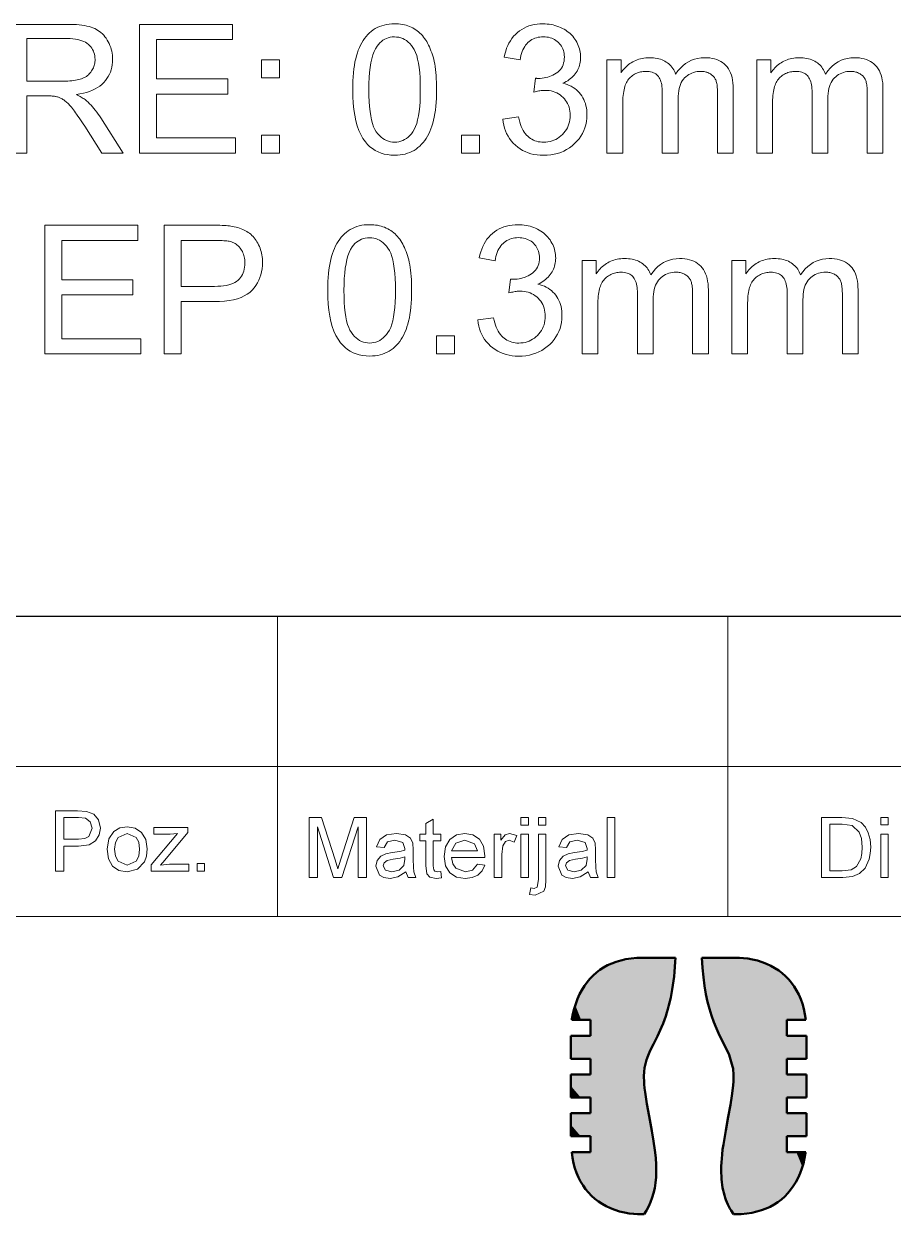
# Model space of a CAD drawing. Extents: x 0 to 297, y 0 to 420.
# Drawn here: x 261 to 281.26, y 26.06 to 53.81 of the extents above; entities that cross this region are included whole.
import ezdxf

# ---------------------------------------------------------------- set-up
doc = ezdxf.new("R2010")
doc.units = 0

msp = doc.modelspace()

# ---------------------------------------------------------------- linework, layer by layer
at = {"color": 7, "lineweight": 30}
msp.add_line((142.421, 40), (292, 40), dxfattribs=at)
at = {"color": 7, "lineweight": 13, "ltscale": 0.175}
for p, q in [((266.911, 40), (266.911, 33)), ((277.411, 40), (277.411, 33))]:
    msp.add_line(p, q, dxfattribs=at)
at = {"color": 7, "lineweight": 13}
for p, q in [((142.421, 36.5), (292, 36.5)), ((292, 33), (142.421, 33))]:
    msp.add_line(p, q, dxfattribs=at)
msp.add_lwpolyline([(260.667, 53.798), (261.998, 53.798), (262.076, 53.797), (262.15, 53.795), (262.221, 53.791), (262.288, 53.785), (262.351, 53.778), (262.41, 53.769), (262.465, 53.759), (262.516, 53.747), (262.564, 53.733), (262.607, 53.717), (262.648, 53.7), (262.688, 53.68), (262.725, 53.658), (262.761, 53.633), (262.795, 53.606), (262.828, 53.576), (262.859, 53.544), (262.888, 53.509), (262.915, 53.472), (262.941, 53.432), (262.965, 53.391), (262.986, 53.348), (263.005, 53.305), (263.021, 53.261), (263.035, 53.217), (263.046, 53.171), (263.055, 53.124), (263.061, 53.077), (263.065, 53.029), (263.066, 52.98), (263.064, 52.917), (263.058, 52.856), (263.047, 52.797), (263.033, 52.74), (263.014, 52.686), (262.991, 52.633), (262.965, 52.582), (262.934, 52.533), (262.898, 52.486), (262.859, 52.442), (262.816, 52.399), (262.767, 52.36), (262.715, 52.325), (262.658, 52.292), (262.596, 52.262), (262.53, 52.236), (262.46, 52.213), (262.384, 52.193), (262.305, 52.177), (262.221, 52.163), (262.251, 52.148), (262.281, 52.133), (262.308, 52.118), (262.335, 52.103), (262.359, 52.088), (262.383, 52.073), (262.404, 52.058), (262.424, 52.043), (262.443, 52.029), (262.46, 52.014), (262.495, 51.981), (262.529, 51.947), (262.563, 51.911), (262.596, 51.873), (262.629, 51.834), (262.662, 51.794), (262.695, 51.751), (262.727, 51.707), (262.758, 51.662), (262.79, 51.615), (263.311, 50.798), (262.812, 50.798), (262.415, 51.422), (262.381, 51.475), (262.348, 51.525), (262.316, 51.573), (262.286, 51.618), (262.257, 51.661), (262.228, 51.701), (262.202, 51.738), (262.176, 51.773), (262.152, 51.806), (262.129, 51.836), (262.106, 51.864), (262.085, 51.89), (262.063, 51.914), (262.042, 51.937), (262.022, 51.958), (262.002, 51.977), (261.983, 51.994), (261.964, 52.01), (261.945, 52.024), (261.927, 52.036), (261.909, 52.047), (261.891, 52.058), (261.873, 52.068), (261.855, 52.077), (261.837, 52.085), (261.819, 52.093), (261.801, 52.1), (261.783, 52.106), (261.764, 52.111), (261.746, 52.116), (261.732, 52.119), (261.715, 52.121), (261.698, 52.123), (261.678, 52.125), (261.657, 52.127), (261.634, 52.128), (261.609, 52.129), (261.583, 52.13), (261.555, 52.13), (261.525, 52.13), (261.064, 52.13), (261.064, 50.798), (260.667, 50.798)], dxfattribs=at)
for points in [[(263.696, 50.798), (263.696, 53.798), (265.865, 53.798), (265.865, 53.444), (264.093, 53.444), (264.093, 52.525), (265.753, 52.525), (265.753, 52.173), (264.093, 52.173), (264.093, 51.152), (265.935, 51.152), (265.935, 50.798)], [(268.663, 52.278), (268.664, 52.382), (268.667, 52.482), (268.673, 52.578), (268.68, 52.67), (268.69, 52.758), (268.702, 52.842), (268.716, 52.921), (268.733, 52.996), (268.751, 53.067), (268.772, 53.134), (268.795, 53.198), (268.82, 53.258), (268.847, 53.315), (268.877, 53.37), (268.908, 53.422), (268.942, 53.47), (268.978, 53.516), (269.015, 53.558), (269.055, 53.598), (269.098, 53.635), (269.142, 53.668), (269.188, 53.698), (269.237, 53.724), (269.288, 53.747), (269.341, 53.767), (269.397, 53.782), (269.454, 53.795), (269.514, 53.804), (269.577, 53.809), (269.641, 53.811), (269.689, 53.81), (269.735, 53.807), (269.78, 53.802), (269.825, 53.795), (269.868, 53.786), (269.909, 53.776), (269.95, 53.763), (269.989, 53.748), (270.027, 53.732), (270.064, 53.713), (270.1, 53.693), (270.135, 53.671), (270.168, 53.647), (270.2, 53.622), (270.231, 53.595), (270.26, 53.566), (270.288, 53.535), (270.315, 53.503), (270.341, 53.469), (270.365, 53.433), (270.389, 53.396), (270.411, 53.357), (270.432, 53.316), (270.452, 53.274), (270.471, 53.23), (270.489, 53.184), (270.506, 53.137), (270.522, 53.089), (270.538, 53.039), (270.552, 52.987), (270.564, 52.932), (270.576, 52.874), (270.586, 52.813), (270.595, 52.747), (270.602, 52.678), (270.608, 52.605), (270.613, 52.529), (270.616, 52.449), (270.618, 52.365), (270.619, 52.278), (270.618, 52.174), (270.615, 52.075), (270.609, 51.979), (270.602, 51.888), (270.592, 51.801), (270.58, 51.718), (270.566, 51.638), (270.55, 51.563), (270.531, 51.492), (270.511, 51.426), (270.488, 51.362), (270.463, 51.302), (270.436, 51.244), (270.407, 51.19), (270.375, 51.138), (270.342, 51.089), (270.306, 51.044), (270.268, 51.001), (270.228, 50.961), (270.186, 50.924), (270.142, 50.891), (270.095, 50.86), (270.046, 50.834), (269.995, 50.811), (269.942, 50.791), (269.886, 50.775), (269.828, 50.763), (269.768, 50.754), (269.706, 50.749), (269.641, 50.747), (269.556, 50.75), (269.475, 50.76), (269.397, 50.775), (269.324, 50.797), (269.254, 50.825), (269.187, 50.859), (269.125, 50.9), (269.066, 50.946), (269.011, 50.999), (268.959, 51.058), (268.903, 51.138), (268.853, 51.227), (268.808, 51.325), (268.77, 51.433), (268.737, 51.55), (268.71, 51.677), (268.689, 51.813), (268.675, 51.959), (268.666, 52.114)], [(272.16, 51.59), (272.528, 51.639), (272.542, 51.578), (272.557, 51.521), (272.574, 51.467), (272.593, 51.417), (272.614, 51.37), (272.637, 51.327), (272.661, 51.287), (272.687, 51.25), (272.715, 51.218), (272.744, 51.188), (272.775, 51.162), (272.808, 51.138), (272.842, 51.118), (272.877, 51.1), (272.913, 51.085), (272.951, 51.072), (272.99, 51.062), (273.031, 51.056), (273.073, 51.051), (273.116, 51.05), (273.167, 51.052), (273.216, 51.057), (273.264, 51.066), (273.311, 51.079), (273.355, 51.095), (273.398, 51.115), (273.44, 51.138), (273.48, 51.165), (273.518, 51.196), (273.555, 51.23), (273.589, 51.267), (273.619, 51.306), (273.646, 51.346), (273.669, 51.388), (273.689, 51.432), (273.705, 51.477), (273.718, 51.524), (273.726, 51.573), (273.732, 51.624), (273.734, 51.676), (273.732, 51.726), (273.727, 51.774), (273.719, 51.82), (273.707, 51.865), (273.692, 51.908), (273.674, 51.949), (273.652, 51.988), (273.628, 52.025), (273.599, 52.061), (273.568, 52.095), (273.534, 52.126), (273.498, 52.154), (273.46, 52.179), (273.421, 52.2), (273.38, 52.218), (273.337, 52.233), (273.292, 52.245), (273.245, 52.253), (273.197, 52.258), (273.146, 52.259), (273.125, 52.259), (273.103, 52.258), (273.079, 52.256), (273.055, 52.253), (273.029, 52.249), (273.003, 52.245), (272.975, 52.239), (272.947, 52.233), (272.917, 52.226), (272.886, 52.218), (272.927, 52.542), (272.935, 52.541), (272.942, 52.54), (272.948, 52.54), (272.955, 52.539), (272.961, 52.539), (272.966, 52.538), (272.972, 52.538), (272.977, 52.538), (272.982, 52.538), (272.987, 52.538), (273.033, 52.539), (273.079, 52.543), (273.124, 52.549), (273.167, 52.557), (273.21, 52.568), (273.252, 52.582), (273.293, 52.598), (273.333, 52.616), (273.372, 52.637), (273.41, 52.66), (273.446, 52.686), (273.478, 52.715), (273.506, 52.746), (273.531, 52.78), (273.552, 52.817), (273.568, 52.856), (273.582, 52.898), (273.591, 52.942), (273.597, 52.989), (273.599, 53.039), (273.597, 53.079), (273.593, 53.117), (273.586, 53.154), (273.577, 53.19), (273.564, 53.224), (273.549, 53.257), (273.531, 53.289), (273.511, 53.319), (273.488, 53.347), (273.461, 53.375), (273.433, 53.4), (273.403, 53.423), (273.372, 53.443), (273.339, 53.46), (273.304, 53.474), (273.268, 53.486), (273.23, 53.496), (273.191, 53.502), (273.15, 53.506), (273.107, 53.508), (273.065, 53.506), (273.024, 53.502), (272.985, 53.496), (272.947, 53.486), (272.91, 53.474), (272.875, 53.459), (272.842, 53.442), (272.81, 53.421), (272.779, 53.398), (272.749, 53.373), (272.722, 53.344), (272.696, 53.313), (272.673, 53.279), (272.651, 53.243), (272.632, 53.204), (272.614, 53.162), (272.599, 53.117), (272.586, 53.07), (272.574, 53.02), (272.565, 52.967), (272.197, 53.033), (272.212, 53.105), (272.231, 53.174), (272.253, 53.24), (272.278, 53.303), (272.307, 53.362), (272.34, 53.417), (272.376, 53.47), (272.415, 53.519), (272.458, 53.565), (272.504, 53.607), (272.553, 53.646), (272.604, 53.68), (272.658, 53.711), (272.714, 53.737), (272.772, 53.76), (272.833, 53.778), (272.896, 53.792), (272.961, 53.802), (273.029, 53.809), (273.099, 53.811), (273.148, 53.81), (273.196, 53.806), (273.243, 53.801), (273.289, 53.794), (273.335, 53.784), (273.38, 53.773), (273.424, 53.759), (273.467, 53.743), (273.51, 53.725), (273.552, 53.705), (273.592, 53.683), (273.63, 53.66), (273.667, 53.635), (273.701, 53.609), (273.734, 53.581), (273.765, 53.551), (273.793, 53.52), (273.82, 53.487), (273.845, 53.453), (273.868, 53.418), (273.888, 53.381), (273.907, 53.344), (273.924, 53.306), (273.938, 53.268), (273.95, 53.23), (273.96, 53.191), (273.967, 53.152), (273.973, 53.112), (273.976, 53.072), (273.977, 53.031), (273.976, 52.992), (273.973, 52.955), (273.968, 52.917), (273.96, 52.881), (273.951, 52.845), (273.94, 52.81), (273.926, 52.776), (273.91, 52.742), (273.893, 52.709), (273.873, 52.677), (273.851, 52.646), (273.827, 52.616), (273.801, 52.587), (273.773, 52.56), (273.743, 52.534), (273.711, 52.509), (273.678, 52.485), (273.642, 52.463), (273.604, 52.443), (273.564, 52.423), (273.616, 52.41), (273.665, 52.393), (273.713, 52.374), (273.758, 52.353), (273.8, 52.329), (273.84, 52.302), (273.878, 52.272), (273.913, 52.24), (273.947, 52.206), (273.977, 52.168), (274.005, 52.129), (274.03, 52.087), (274.052, 52.044), (274.071, 51.998), (274.088, 51.951), (274.101, 51.901), (274.111, 51.85), (274.119, 51.797), (274.123, 51.742), (274.125, 51.684), (274.122, 51.607), (274.113, 51.532), (274.099, 51.459), (274.079, 51.389), (274.053, 51.321), (274.021, 51.256), (273.984, 51.193), (273.941, 51.132), (273.892, 51.074), (273.838, 51.018), (273.779, 50.966), (273.717, 50.92), (273.652, 50.879), (273.585, 50.843), (273.514, 50.813), (273.44, 50.789), (273.363, 50.77), (273.283, 50.756), (273.2, 50.748), (273.114, 50.745), (273.036, 50.747), (272.961, 50.754), (272.889, 50.766), (272.819, 50.783), (272.752, 50.804), (272.688, 50.83), (272.626, 50.86), (272.567, 50.896), (272.511, 50.936), (272.458, 50.98), (272.408, 51.029), (272.362, 51.08), (272.321, 51.134), (272.285, 51.191), (272.253, 51.251), (272.225, 51.313), (272.202, 51.378), (272.184, 51.446), (272.17, 51.517)], [(261.064, 52.474), (261.918, 52.474), (261.971, 52.475), (262.022, 52.477), (262.07, 52.479), (262.117, 52.483), (262.16, 52.488), (262.202, 52.495), (262.241, 52.502), (262.277, 52.51), (262.312, 52.52), (262.343, 52.531), (262.373, 52.542), (262.402, 52.556), (262.429, 52.57), (262.454, 52.586), (262.479, 52.604), (262.501, 52.622), (262.522, 52.642), (262.542, 52.664), (262.56, 52.687), (262.577, 52.711), (262.592, 52.736), (262.605, 52.761), (262.617, 52.787), (262.628, 52.813), (262.637, 52.84), (262.644, 52.867), (262.649, 52.894), (262.653, 52.922), (262.656, 52.951), (262.657, 52.98), (262.655, 53.022), (262.65, 53.062), (262.643, 53.101), (262.632, 53.138), (262.618, 53.174), (262.601, 53.208), (262.581, 53.241), (262.558, 53.272), (262.531, 53.301), (262.502, 53.33), (262.469, 53.356), (262.433, 53.379), (262.393, 53.4), (262.35, 53.417), (262.303, 53.432), (262.252, 53.445), (262.198, 53.454), (262.14, 53.461), (262.079, 53.465), (262.014, 53.467), (261.064, 53.467)], [(269.041, 52.278), (269.043, 52.135), (269.048, 52.002), (269.057, 51.879), (269.069, 51.766), (269.085, 51.663), (269.104, 51.569), (269.126, 51.486), (269.152, 51.412), (269.181, 51.348), (269.214, 51.295), (269.25, 51.248), (269.287, 51.207), (269.325, 51.17), (269.365, 51.138), (269.407, 51.111), (269.451, 51.089), (269.496, 51.072), (269.543, 51.06), (269.591, 51.052), (269.641, 51.05), (269.691, 51.052), (269.739, 51.06), (269.786, 51.072), (269.831, 51.089), (269.874, 51.111), (269.916, 51.138), (269.957, 51.17), (269.995, 51.207), (270.032, 51.249), (270.068, 51.296), (270.1, 51.35), (270.13, 51.413), (270.156, 51.487), (270.178, 51.571), (270.197, 51.664), (270.213, 51.767), (270.225, 51.88), (270.234, 52.003), (270.239, 52.135), (270.24, 52.278), (270.239, 52.421), (270.234, 52.554), (270.225, 52.678), (270.213, 52.791), (270.197, 52.894), (270.178, 52.988), (270.156, 53.071), (270.13, 53.145), (270.1, 53.208), (270.068, 53.262), (270.032, 53.308), (269.995, 53.35), (269.956, 53.386), (269.916, 53.418), (269.873, 53.445), (269.829, 53.467), (269.784, 53.484), (269.737, 53.496), (269.688, 53.503), (269.637, 53.506), (269.587, 53.504), (269.539, 53.497), (269.494, 53.486), (269.45, 53.471), (269.409, 53.452), (269.369, 53.428), (269.332, 53.4), (269.296, 53.368), (269.263, 53.332), (269.232, 53.291), (269.195, 53.231), (269.163, 53.163), (269.135, 53.084), (269.11, 52.997), (269.089, 52.9), (269.072, 52.794), (269.058, 52.679), (269.049, 52.555), (269.043, 52.421)], [(274.591, 50.798), (274.591, 52.972), (274.921, 52.972), (274.921, 52.667), (274.942, 52.698), (274.964, 52.728), (274.988, 52.757), (275.013, 52.784), (275.04, 52.811), (275.068, 52.836), (275.097, 52.86), (275.127, 52.882), (275.159, 52.903), (275.193, 52.923), (275.227, 52.942), (275.263, 52.958), (275.299, 52.973), (275.336, 52.986), (275.374, 52.996), (275.413, 53.005), (275.454, 53.012), (275.495, 53.017), (275.537, 53.02), (275.579, 53.021), (275.627, 53.02), (275.673, 53.017), (275.717, 53.012), (275.759, 53.005), (275.799, 52.996), (275.838, 52.985), (275.875, 52.972), (275.91, 52.956), (275.944, 52.939), (275.975, 52.92), (276.005, 52.9), (276.034, 52.877), (276.06, 52.853), (276.084, 52.827), (276.107, 52.8), (276.128, 52.771), (276.147, 52.741), (276.164, 52.709), (276.18, 52.675), (276.193, 52.64), (276.247, 52.712), (276.303, 52.777), (276.362, 52.834), (276.425, 52.884), (276.49, 52.926), (276.559, 52.96), (276.631, 52.986), (276.705, 53.005), (276.784, 53.017), (276.865, 53.021), (276.928, 53.019), (276.988, 53.014), (277.045, 53.005), (277.099, 52.992), (277.151, 52.976), (277.199, 52.956), (277.244, 52.933), (277.286, 52.906), (277.326, 52.876), (277.362, 52.842), (277.395, 52.804), (277.424, 52.762), (277.451, 52.717), (277.473, 52.667), (277.492, 52.614), (277.508, 52.557), (277.52, 52.496), (277.529, 52.431), (277.534, 52.363), (277.536, 52.29), (277.536, 50.798), (277.17, 50.798), (277.17, 52.167), (277.169, 52.21), (277.168, 52.251), (277.166, 52.289), (277.164, 52.324), (277.161, 52.357), (277.157, 52.388), (277.152, 52.416), (277.147, 52.442), (277.141, 52.465), (277.134, 52.486), (277.126, 52.505), (277.117, 52.523), (277.107, 52.54), (277.096, 52.557), (277.083, 52.573), (277.07, 52.589), (277.055, 52.603), (277.039, 52.617), (277.022, 52.63), (277.004, 52.642), (276.985, 52.653), (276.965, 52.663), (276.944, 52.672), (276.923, 52.68), (276.901, 52.687), (276.879, 52.692), (276.856, 52.696), (276.832, 52.699), (276.808, 52.701), (276.783, 52.701), (276.738, 52.7), (276.694, 52.695), (276.652, 52.688), (276.612, 52.677), (276.573, 52.663), (276.536, 52.647), (276.5, 52.627), (276.466, 52.604), (276.433, 52.578), (276.402, 52.549), (276.373, 52.517), (276.348, 52.481), (276.325, 52.441), (276.305, 52.398), (276.289, 52.351), (276.275, 52.3), (276.264, 52.246), (276.257, 52.188), (276.252, 52.126), (276.251, 52.061), (276.251, 50.798), (275.882, 50.798), (275.882, 52.21), (275.881, 52.258), (275.879, 52.304), (275.874, 52.347), (275.868, 52.387), (275.86, 52.425), (275.85, 52.461), (275.838, 52.494), (275.825, 52.525), (275.809, 52.553), (275.792, 52.579), (275.773, 52.602), (275.752, 52.623), (275.728, 52.641), (275.702, 52.657), (275.674, 52.671), (275.643, 52.682), (275.61, 52.69), (275.575, 52.697), (275.537, 52.7), (275.498, 52.701), (275.467, 52.701), (275.436, 52.698), (275.406, 52.694), (275.377, 52.688), (275.348, 52.681), (275.319, 52.672), (275.291, 52.661), (275.264, 52.649), (275.237, 52.635), (275.21, 52.62), (275.184, 52.602), (275.16, 52.584), (275.137, 52.564), (275.116, 52.542), (275.096, 52.519), (275.078, 52.494), (275.061, 52.468), (275.045, 52.44), (275.031, 52.411), (275.019, 52.38), (275.008, 52.347), (274.997, 52.312), (274.989, 52.273), (274.981, 52.232), (274.974, 52.188), (274.969, 52.141), (274.965, 52.091), (274.962, 52.039), (274.96, 51.984), (274.959, 51.926), (274.959, 50.798)], [(278.082, 50.798), (278.082, 52.972), (278.412, 52.972), (278.412, 52.667), (278.433, 52.698), (278.455, 52.728), (278.479, 52.757), (278.504, 52.784), (278.531, 52.811), (278.559, 52.836), (278.588, 52.86), (278.619, 52.882), (278.651, 52.903), (278.684, 52.923), (278.718, 52.942), (278.754, 52.958), (278.79, 52.973), (278.827, 52.986), (278.865, 52.996), (278.905, 53.005), (278.945, 53.012), (278.986, 53.017), (279.028, 53.02), (279.071, 53.021), (279.118, 53.02), (279.164, 53.017), (279.208, 53.012), (279.25, 53.005), (279.29, 52.996), (279.329, 52.985), (279.366, 52.972), (279.401, 52.956), (279.435, 52.939), (279.467, 52.92), (279.497, 52.9), (279.525, 52.877), (279.551, 52.853), (279.576, 52.827), (279.598, 52.8), (279.619, 52.771), (279.638, 52.741), (279.656, 52.709), (279.671, 52.675), (279.685, 52.64), (279.738, 52.712), (279.794, 52.777), (279.853, 52.834), (279.916, 52.884), (279.981, 52.926), (280.05, 52.96), (280.122, 52.986), (280.197, 53.005), (280.275, 53.017), (280.356, 53.021), (280.419, 53.019), (280.479, 53.014), (280.536, 53.005), (280.591, 52.992), (280.642, 52.976), (280.69, 52.956), (280.735, 52.933), (280.777, 52.906), (280.817, 52.876), (280.853, 52.842), (280.886, 52.804), (280.916, 52.762), (280.942, 52.717), (280.964, 52.667), (280.983, 52.614), (280.999, 52.557), (281.011, 52.496), (281.02, 52.431), (281.025, 52.363), (281.027, 52.29), (281.027, 50.798), (280.661, 50.798), (280.661, 52.167), (280.66, 52.21), (280.659, 52.251), (280.657, 52.289), (280.655, 52.324), (280.652, 52.357), (280.648, 52.388), (280.643, 52.416), (280.638, 52.442), (280.632, 52.465), (280.625, 52.486), (280.617, 52.505), (280.608, 52.523), (280.598, 52.54), (280.587, 52.557), (280.574, 52.573), (280.561, 52.589), (280.546, 52.603), (280.53, 52.617), (280.513, 52.63), (280.495, 52.642), (280.476, 52.653), (280.456, 52.663), (280.435, 52.672), (280.414, 52.68), (280.393, 52.687), (280.37, 52.692), (280.347, 52.696), (280.323, 52.699), (280.299, 52.701), (280.274, 52.701), (280.229, 52.7), (280.185, 52.695), (280.143, 52.688), (280.103, 52.677), (280.064, 52.663), (280.027, 52.647), (279.991, 52.627), (279.957, 52.604), (279.924, 52.578), (279.893, 52.549), (279.865, 52.517), (279.839, 52.481), (279.816, 52.441), (279.796, 52.398), (279.78, 52.351), (279.766, 52.3), (279.755, 52.246), (279.748, 52.188), (279.743, 52.126), (279.742, 52.061), (279.742, 50.798), (279.373, 50.798), (279.373, 52.21), (279.373, 52.258), (279.37, 52.304), (279.365, 52.347), (279.359, 52.387), (279.351, 52.425), (279.341, 52.461), (279.329, 52.494), (279.316, 52.525), (279.301, 52.553), (279.283, 52.579), (279.264, 52.602), (279.243, 52.623), (279.219, 52.641), (279.193, 52.657), (279.165, 52.671), (279.134, 52.682), (279.101, 52.69), (279.066, 52.697), (279.029, 52.7), (278.989, 52.701), (278.958, 52.701), (278.927, 52.698), (278.898, 52.694), (278.868, 52.688), (278.839, 52.681), (278.811, 52.672), (278.783, 52.661), (278.755, 52.649), (278.728, 52.635), (278.701, 52.62), (278.676, 52.602), (278.651, 52.584), (278.629, 52.564), (278.607, 52.542), (278.587, 52.519), (278.569, 52.494), (278.552, 52.468), (278.537, 52.44), (278.522, 52.411), (278.51, 52.38), (278.499, 52.347), (278.489, 52.312), (278.48, 52.273), (278.472, 52.232), (278.465, 52.188), (278.46, 52.141), (278.456, 52.091), (278.453, 52.039), (278.451, 51.984), (278.451, 51.926), (278.451, 50.798)], [(266.539, 52.552), (266.539, 52.972), (266.958, 52.972), (266.958, 52.552)], [(266.539, 50.798), (266.539, 51.218), (266.958, 51.218), (266.958, 50.798)], [(271.2, 50.798), (271.2, 51.218), (271.62, 51.218), (271.62, 50.798)], [(268.082, 47.596), (268.083, 47.7), (268.086, 47.8), (268.091, 47.896), (268.099, 47.988), (268.109, 48.076), (268.121, 48.159), (268.135, 48.239), (268.152, 48.314), (268.17, 48.385), (268.191, 48.452), (268.214, 48.515), (268.239, 48.576), (268.266, 48.633), (268.296, 48.688), (268.327, 48.739), (268.361, 48.788), (268.396, 48.834), (268.434, 48.876), (268.474, 48.916), (268.516, 48.952), (268.561, 48.986), (268.607, 49.016), (268.656, 49.042), (268.707, 49.065), (268.76, 49.084), (268.816, 49.1), (268.873, 49.113), (268.933, 49.121), (268.995, 49.127), (269.06, 49.128), (269.107, 49.127), (269.154, 49.125), (269.199, 49.12), (269.243, 49.113), (269.286, 49.104), (269.328, 49.093), (269.369, 49.081), (269.408, 49.066), (269.446, 49.05), (269.483, 49.031), (269.519, 49.011), (269.554, 48.989), (269.587, 48.965), (269.619, 48.94), (269.65, 48.913), (269.679, 48.884), (269.707, 48.853), (269.734, 48.821), (269.76, 48.787), (269.784, 48.751), (269.807, 48.713), (269.83, 48.674), (269.851, 48.634), (269.871, 48.592), (269.89, 48.548), (269.908, 48.502), (269.925, 48.455), (269.941, 48.407), (269.956, 48.357), (269.97, 48.305), (269.983, 48.25), (269.995, 48.192), (270.005, 48.131), (270.014, 48.065), (270.021, 47.996), (270.027, 47.923), (270.032, 47.847), (270.035, 47.767), (270.037, 47.683), (270.038, 47.596), (270.037, 47.492), (270.034, 47.393), (270.028, 47.297), (270.021, 47.206), (270.011, 47.119), (269.999, 47.035), (269.985, 46.956), (269.968, 46.881), (269.95, 46.81), (269.929, 46.743), (269.907, 46.68), (269.882, 46.62), (269.855, 46.562), (269.825, 46.507), (269.794, 46.456), (269.761, 46.407), (269.725, 46.361), (269.687, 46.319), (269.647, 46.279), (269.605, 46.242), (269.561, 46.208), (269.514, 46.178), (269.465, 46.152), (269.414, 46.129), (269.361, 46.109), (269.305, 46.093), (269.247, 46.081), (269.187, 46.072), (269.124, 46.067), (269.06, 46.065), (268.975, 46.068), (268.894, 46.077), (268.816, 46.093), (268.742, 46.115), (268.672, 46.143), (268.606, 46.177), (268.544, 46.217), (268.485, 46.264), (268.43, 46.317), (268.378, 46.376), (268.322, 46.456), (268.271, 46.545), (268.227, 46.643), (268.188, 46.751), (268.156, 46.868), (268.129, 46.995), (268.108, 47.131), (268.093, 47.276), (268.085, 47.431)], [(271.579, 46.908), (271.947, 46.957), (271.961, 46.896), (271.976, 46.839), (271.993, 46.785), (272.012, 46.735), (272.033, 46.688), (272.055, 46.644), (272.08, 46.605), (272.106, 46.568), (272.133, 46.535), (272.163, 46.506), (272.194, 46.48), (272.227, 46.456), (272.26, 46.436), (272.296, 46.418), (272.332, 46.402), (272.37, 46.39), (272.409, 46.38), (272.45, 46.373), (272.491, 46.369), (272.534, 46.368), (272.586, 46.37), (272.635, 46.375), (272.683, 46.384), (272.729, 46.397), (272.774, 46.413), (272.817, 46.433), (272.859, 46.456), (272.899, 46.483), (272.937, 46.514), (272.973, 46.548), (273.007, 46.585), (273.038, 46.623), (273.065, 46.664), (273.088, 46.706), (273.108, 46.75), (273.124, 46.795), (273.136, 46.842), (273.145, 46.891), (273.151, 46.942), (273.152, 46.994), (273.151, 47.044), (273.146, 47.092), (273.138, 47.138), (273.126, 47.183), (273.111, 47.226), (273.093, 47.267), (273.071, 47.306), (273.046, 47.343), (273.018, 47.379), (272.987, 47.413), (272.953, 47.444), (272.917, 47.472), (272.879, 47.497), (272.84, 47.518), (272.798, 47.536), (272.755, 47.551), (272.711, 47.562), (272.664, 47.571), (272.615, 47.576), (272.565, 47.577), (272.544, 47.577), (272.521, 47.576), (272.498, 47.574), (272.473, 47.571), (272.448, 47.567), (272.422, 47.563), (272.394, 47.557), (272.365, 47.551), (272.336, 47.544), (272.305, 47.536), (272.346, 47.86), (272.353, 47.859), (272.36, 47.858), (272.367, 47.858), (272.373, 47.857), (272.379, 47.857), (272.385, 47.856), (272.391, 47.856), (272.396, 47.856), (272.401, 47.856), (272.406, 47.856), (272.452, 47.857), (272.498, 47.861), (272.543, 47.867), (272.586, 47.875), (272.629, 47.886), (272.671, 47.9), (272.712, 47.916), (272.752, 47.934), (272.791, 47.955), (272.829, 47.978), (272.865, 48.004), (272.897, 48.033), (272.925, 48.064), (272.95, 48.098), (272.97, 48.134), (272.987, 48.174), (273, 48.215), (273.01, 48.26), (273.016, 48.307), (273.017, 48.357), (273.016, 48.397), (273.012, 48.435), (273.005, 48.472), (272.995, 48.508), (272.983, 48.542), (272.968, 48.575), (272.95, 48.606), (272.93, 48.637), (272.906, 48.665), (272.88, 48.693), (272.852, 48.718), (272.822, 48.74), (272.791, 48.76), (272.758, 48.778), (272.723, 48.792), (272.687, 48.804), (272.649, 48.814), (272.61, 48.82), (272.569, 48.824), (272.526, 48.826), (272.484, 48.824), (272.443, 48.82), (272.404, 48.813), (272.366, 48.804), (272.329, 48.792), (272.294, 48.777), (272.261, 48.759), (272.228, 48.739), (272.198, 48.716), (272.168, 48.691), (272.141, 48.662), (272.115, 48.631), (272.091, 48.597), (272.07, 48.561), (272.051, 48.522), (272.033, 48.48), (272.018, 48.435), (272.004, 48.388), (271.993, 48.338), (271.984, 48.285), (271.616, 48.351), (271.631, 48.423), (271.65, 48.492), (271.672, 48.558), (271.697, 48.62), (271.726, 48.68), (271.759, 48.735), (271.794, 48.788), (271.834, 48.837), (271.876, 48.882), (271.923, 48.925), (271.972, 48.964), (272.023, 48.998), (272.077, 49.029), (272.133, 49.055), (272.191, 49.078), (272.252, 49.096), (272.315, 49.11), (272.38, 49.12), (272.448, 49.126), (272.518, 49.128), (272.567, 49.127), (272.615, 49.124), (272.662, 49.119), (272.708, 49.112), (272.754, 49.102), (272.799, 49.09), (272.843, 49.077), (272.886, 49.061), (272.929, 49.043), (272.97, 49.023), (273.011, 49.001), (273.049, 48.978), (273.086, 48.953), (273.12, 48.926), (273.153, 48.898), (273.183, 48.869), (273.212, 48.838), (273.239, 48.805), (273.264, 48.771), (273.286, 48.736), (273.307, 48.699), (273.326, 48.662), (273.342, 48.624), (273.357, 48.586), (273.369, 48.548), (273.378, 48.509), (273.386, 48.47), (273.392, 48.43), (273.395, 48.389), (273.396, 48.349), (273.395, 48.31), (273.392, 48.272), (273.387, 48.235), (273.379, 48.199), (273.37, 48.163), (273.358, 48.128), (273.345, 48.094), (273.329, 48.06), (273.311, 48.027), (273.292, 47.995), (273.27, 47.963), (273.246, 47.934), (273.22, 47.905), (273.192, 47.878), (273.162, 47.851), (273.13, 47.827), (273.096, 47.803), (273.06, 47.781), (273.023, 47.76), (272.983, 47.741), (273.035, 47.727), (273.084, 47.711), (273.132, 47.692), (273.176, 47.671), (273.219, 47.647), (273.259, 47.62), (273.297, 47.59), (273.332, 47.558), (273.365, 47.524), (273.396, 47.486), (273.424, 47.447), (273.449, 47.405), (273.471, 47.361), (273.49, 47.316), (273.507, 47.269), (273.52, 47.219), (273.53, 47.168), (273.537, 47.115), (273.542, 47.059), (273.543, 47.002), (273.54, 46.925), (273.532, 46.85), (273.518, 46.777), (273.497, 46.707), (273.472, 46.639), (273.44, 46.574), (273.403, 46.511), (273.36, 46.45), (273.311, 46.392), (273.257, 46.336), (273.198, 46.284), (273.136, 46.238), (273.071, 46.197), (273.003, 46.161), (272.932, 46.131), (272.859, 46.107), (272.782, 46.088), (272.702, 46.074), (272.618, 46.066), (272.532, 46.063), (272.455, 46.065), (272.38, 46.072), (272.308, 46.084), (272.238, 46.101), (272.171, 46.122), (272.107, 46.148), (272.045, 46.178), (271.986, 46.214), (271.93, 46.254), (271.877, 46.298), (271.827, 46.347), (271.781, 46.398), (271.74, 46.452), (271.704, 46.509), (271.672, 46.568), (271.644, 46.631), (271.621, 46.696), (271.603, 46.764), (271.588, 46.835)], [(261.484, 46.116), (261.484, 49.116), (263.653, 49.116), (263.653, 48.762), (261.881, 48.762), (261.881, 47.843), (263.541, 47.843), (263.541, 47.491), (261.881, 47.491), (261.881, 46.47), (263.723, 46.47), (263.723, 46.116)], [(264.271, 46.116), (264.271, 49.116), (265.403, 49.116), (265.461, 49.116), (265.517, 49.115), (265.569, 49.114), (265.619, 49.112), (265.666, 49.109), (265.711, 49.106), (265.752, 49.102), (265.79, 49.098), (265.826, 49.093), (265.859, 49.088), (265.903, 49.079), (265.945, 49.07), (265.985, 49.059), (266.025, 49.047), (266.062, 49.034), (266.099, 49.019), (266.133, 49.003), (266.167, 48.986), (266.199, 48.967), (266.23, 48.947), (266.259, 48.926), (266.287, 48.903), (266.314, 48.878), (266.34, 48.851), (266.364, 48.823), (266.388, 48.793), (266.41, 48.762), (266.431, 48.729), (266.451, 48.694), (266.47, 48.658), (266.487, 48.62), (266.503, 48.582), (266.516, 48.543), (266.528, 48.503), (266.538, 48.462), (266.547, 48.421), (266.553, 48.379), (266.557, 48.336), (266.56, 48.293), (266.561, 48.248), (266.559, 48.173), (266.551, 48.1), (266.539, 48.029), (266.522, 47.961), (266.5, 47.895), (266.473, 47.832), (266.442, 47.77), (266.405, 47.712), (266.364, 47.655), (266.318, 47.601), (266.265, 47.55), (266.204, 47.505), (266.136, 47.466), (266.06, 47.431), (265.976, 47.402), (265.884, 47.378), (265.784, 47.36), (265.676, 47.346), (265.561, 47.338), (265.438, 47.336), (264.668, 47.336), (264.668, 46.116)], [(264.668, 47.69), (265.444, 47.69), (265.518, 47.691), (265.589, 47.696), (265.655, 47.703), (265.716, 47.713), (265.773, 47.726), (265.825, 47.741), (265.873, 47.76), (265.917, 47.782), (265.956, 47.806), (265.99, 47.833), (266.021, 47.863), (266.048, 47.895), (266.073, 47.93), (266.094, 47.966), (266.111, 48.005), (266.126, 48.047), (266.137, 48.091), (266.145, 48.137), (266.15, 48.185), (266.152, 48.236), (266.151, 48.273), (266.148, 48.309), (266.143, 48.344), (266.137, 48.378), (266.128, 48.411), (266.118, 48.443), (266.105, 48.473), (266.091, 48.503), (266.075, 48.531), (266.057, 48.559), (266.037, 48.584), (266.016, 48.608), (265.994, 48.631), (265.971, 48.651), (265.946, 48.67), (265.921, 48.687), (265.894, 48.702), (265.866, 48.715), (265.836, 48.726), (265.806, 48.736), (265.784, 48.741), (265.759, 48.745), (265.73, 48.749), (265.699, 48.753), (265.663, 48.755), (265.624, 48.758), (265.582, 48.76), (265.537, 48.761), (265.488, 48.762), (265.436, 48.762), (264.668, 48.762)], [(268.46, 47.596), (268.462, 47.453), (268.467, 47.32), (268.476, 47.197), (268.488, 47.084), (268.503, 46.981), (268.522, 46.887), (268.545, 46.804), (268.571, 46.73), (268.6, 46.666), (268.633, 46.612), (268.668, 46.566), (268.705, 46.524), (268.744, 46.488), (268.784, 46.456), (268.826, 46.429), (268.87, 46.407), (268.915, 46.39), (268.961, 46.378), (269.01, 46.37), (269.06, 46.368), (269.11, 46.37), (269.158, 46.378), (269.205, 46.39), (269.25, 46.407), (269.293, 46.429), (269.335, 46.456), (269.375, 46.488), (269.414, 46.525), (269.451, 46.567), (269.486, 46.613), (269.519, 46.667), (269.549, 46.731), (269.575, 46.805), (269.597, 46.888), (269.616, 46.982), (269.632, 47.085), (269.644, 47.198), (269.652, 47.321), (269.658, 47.453), (269.659, 47.596), (269.658, 47.739), (269.652, 47.872), (269.644, 47.995), (269.632, 48.109), (269.616, 48.212), (269.597, 48.306), (269.575, 48.389), (269.549, 48.463), (269.519, 48.526), (269.486, 48.58), (269.451, 48.626), (269.414, 48.668), (269.375, 48.704), (269.334, 48.736), (269.292, 48.763), (269.248, 48.785), (269.203, 48.802), (269.155, 48.814), (269.106, 48.821), (269.056, 48.824), (269.006, 48.821), (268.958, 48.815), (268.913, 48.804), (268.869, 48.789), (268.827, 48.77), (268.788, 48.746), (268.75, 48.718), (268.715, 48.686), (268.682, 48.649), (268.65, 48.609), (268.614, 48.549), (268.582, 48.48), (268.553, 48.402), (268.529, 48.315), (268.508, 48.218), (268.491, 48.112), (268.477, 47.997), (268.468, 47.873), (268.462, 47.739)], [(274.01, 46.116), (274.01, 48.289), (274.339, 48.289), (274.339, 47.985), (274.361, 48.016), (274.383, 48.046), (274.407, 48.075), (274.432, 48.102), (274.459, 48.129), (274.486, 48.154), (274.516, 48.177), (274.546, 48.2), (274.578, 48.221), (274.612, 48.241), (274.646, 48.26), (274.681, 48.276), (274.718, 48.291), (274.755, 48.304), (274.793, 48.314), (274.832, 48.323), (274.872, 48.33), (274.913, 48.335), (274.955, 48.338), (274.998, 48.339), (275.046, 48.338), (275.091, 48.335), (275.135, 48.33), (275.178, 48.322), (275.218, 48.313), (275.257, 48.302), (275.294, 48.289), (275.329, 48.274), (275.363, 48.257), (275.394, 48.238), (275.424, 48.217), (275.452, 48.195), (275.479, 48.171), (275.503, 48.145), (275.526, 48.118), (275.547, 48.089), (275.566, 48.059), (275.583, 48.027), (275.599, 47.993), (275.612, 47.958), (275.665, 48.03), (275.722, 48.095), (275.781, 48.152), (275.843, 48.202), (275.909, 48.243), (275.978, 48.278), (276.049, 48.304), (276.124, 48.323), (276.202, 48.335), (276.283, 48.339), (276.347, 48.337), (276.407, 48.331), (276.464, 48.322), (276.518, 48.31), (276.569, 48.294), (276.618, 48.274), (276.663, 48.251), (276.705, 48.224), (276.744, 48.193), (276.781, 48.159), (276.814, 48.122), (276.843, 48.08), (276.869, 48.035), (276.892, 47.985), (276.911, 47.932), (276.927, 47.875), (276.939, 47.814), (276.948, 47.749), (276.953, 47.681), (276.955, 47.608), (276.955, 46.116), (276.588, 46.116), (276.588, 47.485), (276.588, 47.528), (276.587, 47.569), (276.585, 47.607), (276.583, 47.642), (276.579, 47.675), (276.575, 47.706), (276.571, 47.734), (276.565, 47.76), (276.559, 47.783), (276.553, 47.803), (276.545, 47.822), (276.536, 47.841), (276.526, 47.858), (276.515, 47.875), (276.502, 47.891), (276.489, 47.906), (276.474, 47.921), (276.458, 47.935), (276.441, 47.948), (276.423, 47.96), (276.403, 47.971), (276.384, 47.981), (276.363, 47.99), (276.342, 47.998), (276.32, 48.004), (276.298, 48.01), (276.275, 48.014), (276.251, 48.017), (276.227, 48.019), (276.202, 48.019), (276.157, 48.018), (276.113, 48.013), (276.071, 48.006), (276.031, 47.995), (275.992, 47.981), (275.955, 47.964), (275.919, 47.945), (275.885, 47.922), (275.852, 47.896), (275.821, 47.867), (275.792, 47.835), (275.766, 47.799), (275.744, 47.759), (275.724, 47.716), (275.707, 47.669), (275.694, 47.618), (275.683, 47.564), (275.676, 47.506), (275.671, 47.444), (275.67, 47.379), (275.67, 46.116), (275.301, 46.116), (275.301, 47.528), (275.3, 47.576), (275.298, 47.621), (275.293, 47.664), (275.287, 47.705), (275.279, 47.743), (275.269, 47.779), (275.257, 47.812), (275.244, 47.842), (275.228, 47.871), (275.211, 47.897), (275.192, 47.92), (275.171, 47.941), (275.147, 47.959), (275.121, 47.975), (275.092, 47.989), (275.062, 48), (275.029, 48.008), (274.994, 48.014), (274.956, 48.018), (274.916, 48.019), (274.886, 48.018), (274.855, 48.016), (274.825, 48.012), (274.796, 48.006), (274.767, 47.999), (274.738, 47.99), (274.71, 47.979), (274.683, 47.967), (274.656, 47.953), (274.629, 47.937), (274.603, 47.92), (274.579, 47.902), (274.556, 47.882), (274.535, 47.86), (274.515, 47.837), (274.497, 47.812), (274.48, 47.786), (274.464, 47.758), (274.45, 47.729), (274.438, 47.698), (274.426, 47.665), (274.416, 47.629), (274.407, 47.591), (274.4, 47.55), (274.393, 47.506), (274.388, 47.459), (274.384, 47.409), (274.381, 47.357), (274.379, 47.302), (274.378, 47.244), (274.378, 46.116)], [(277.501, 46.116), (277.501, 48.289), (277.831, 48.289), (277.831, 47.985), (277.852, 48.016), (277.874, 48.046), (277.898, 48.075), (277.923, 48.102), (277.95, 48.129), (277.978, 48.154), (278.007, 48.177), (278.037, 48.2), (278.069, 48.221), (278.103, 48.241), (278.137, 48.26), (278.172, 48.276), (278.209, 48.291), (278.246, 48.304), (278.284, 48.314), (278.323, 48.323), (278.364, 48.33), (278.405, 48.335), (278.447, 48.338), (278.489, 48.339), (278.537, 48.338), (278.583, 48.335), (278.626, 48.33), (278.669, 48.322), (278.709, 48.313), (278.748, 48.302), (278.785, 48.289), (278.82, 48.274), (278.854, 48.257), (278.885, 48.238), (278.915, 48.217), (278.944, 48.195), (278.97, 48.171), (278.994, 48.145), (279.017, 48.118), (279.038, 48.089), (279.057, 48.059), (279.074, 48.027), (279.09, 47.993), (279.103, 47.958), (279.156, 48.03), (279.213, 48.095), (279.272, 48.152), (279.335, 48.202), (279.4, 48.243), (279.469, 48.278), (279.541, 48.304), (279.615, 48.323), (279.693, 48.335), (279.775, 48.339), (279.838, 48.337), (279.898, 48.331), (279.955, 48.322), (280.009, 48.31), (280.061, 48.294), (280.109, 48.274), (280.154, 48.251), (280.196, 48.224), (280.236, 48.193), (280.272, 48.159), (280.305, 48.122), (280.334, 48.08), (280.361, 48.035), (280.383, 47.985), (280.402, 47.932), (280.418, 47.875), (280.43, 47.814), (280.439, 47.749), (280.444, 47.681), (280.446, 47.608), (280.446, 46.116), (280.079, 46.116), (280.079, 47.485), (280.079, 47.528), (280.078, 47.569), (280.076, 47.607), (280.074, 47.642), (280.071, 47.675), (280.067, 47.706), (280.062, 47.734), (280.057, 47.76), (280.05, 47.783), (280.044, 47.803), (280.036, 47.822), (280.027, 47.841), (280.017, 47.858), (280.006, 47.875), (279.993, 47.891), (279.98, 47.906), (279.965, 47.921), (279.949, 47.935), (279.932, 47.948), (279.914, 47.96), (279.895, 47.971), (279.875, 47.981), (279.854, 47.99), (279.833, 47.998), (279.811, 48.004), (279.789, 48.01), (279.766, 48.014), (279.742, 48.017), (279.718, 48.019), (279.693, 48.019), (279.648, 48.018), (279.604, 48.013), (279.562, 48.006), (279.522, 47.995), (279.483, 47.981), (279.446, 47.964), (279.41, 47.945), (279.376, 47.922), (279.343, 47.896), (279.312, 47.867), (279.283, 47.835), (279.258, 47.799), (279.235, 47.759), (279.215, 47.716), (279.199, 47.669), (279.185, 47.618), (279.174, 47.564), (279.167, 47.506), (279.162, 47.444), (279.161, 47.379), (279.161, 46.116), (278.792, 46.116), (278.792, 47.528), (278.791, 47.576), (278.789, 47.621), (278.784, 47.664), (278.778, 47.705), (278.77, 47.743), (278.76, 47.779), (278.748, 47.812), (278.735, 47.842), (278.719, 47.871), (278.702, 47.897), (278.683, 47.92), (278.662, 47.941), (278.638, 47.959), (278.612, 47.975), (278.584, 47.989), (278.553, 48), (278.52, 48.008), (278.485, 48.014), (278.447, 48.018), (278.408, 48.019), (278.377, 48.018), (278.346, 48.016), (278.316, 48.012), (278.287, 48.006), (278.258, 47.999), (278.229, 47.99), (278.201, 47.979), (278.174, 47.967), (278.147, 47.953), (278.12, 47.937), (278.094, 47.92), (278.07, 47.902), (278.047, 47.882), (278.026, 47.86), (278.006, 47.837), (277.988, 47.812), (277.971, 47.786), (277.955, 47.758), (277.941, 47.729), (277.929, 47.698), (277.917, 47.665), (277.907, 47.629), (277.898, 47.591), (277.891, 47.55), (277.884, 47.506), (277.879, 47.459), (277.875, 47.409), (277.872, 47.357), (277.87, 47.302), (277.869, 47.244), (277.869, 46.116)], [(270.619, 46.116), (270.619, 46.536), (271.039, 46.536), (271.039, 46.116)], [(261.731, 34.06), (261.731, 35.46), (262.25, 35.46), (262.46, 35.447), (262.629, 35.383), (262.74, 35.25), (262.781, 35.062), (262.754, 34.9), (262.671, 34.765), (262.517, 34.674), (262.274, 34.643), (261.926, 34.643), (261.926, 34.06)], [(261.926, 34.799), (262.272, 34.799), (262.418, 34.816), (262.515, 34.867), (262.587, 35.057), (262.545, 35.209), (262.433, 35.292), (262.268, 35.305), (261.926, 35.305)], [(267.645, 33.905), (267.645, 35.305), (267.934, 35.305), (268.252, 34.32), (268.316, 34.113), (268.386, 34.337), (268.701, 35.305), (268.987, 35.305), (268.987, 33.905), (268.792, 33.905), (268.792, 35.091), (268.412, 33.905), (268.217, 33.905), (267.84, 35.091), (267.84, 33.905)], [(270.717, 34.051), (270.737, 33.9), (270.607, 33.885), (270.461, 33.914), (270.389, 33.991), (270.367, 34.189), (270.367, 34.76), (270.231, 34.76), (270.231, 34.916), (270.367, 34.916), (270.367, 35.166), (270.542, 35.268), (270.542, 34.916), (270.717, 34.916), (270.717, 34.76), (270.542, 34.76), (270.542, 34.179), (270.552, 34.086), (270.581, 34.053), (270.641, 34.041)], [(272.584, 35.13), (272.584, 35.305), (272.759, 35.305), (272.759, 35.13)], [(272.992, 35.13), (272.992, 35.305), (273.167, 35.305), (273.167, 35.13)], [(274.598, 33.905), (274.598, 35.305), (274.773, 35.305), (274.773, 33.905)], [(279.592, 33.908), (279.592, 35.308), (280.07, 35.308), (280.317, 35.288), (280.521, 35.188), (280.617, 35.081), (280.685, 34.948), (280.726, 34.792), (280.74, 34.616), (280.73, 34.465), (280.703, 34.333), (280.608, 34.129), (280.482, 34.002), (280.316, 33.932), (280.093, 33.908)], [(280.973, 35.133), (280.973, 35.308), (281.148, 35.308), (281.148, 35.133)], [(262.937, 34.566), (262.975, 34.809), (263.091, 34.979), (263.233, 35.063), (263.404, 35.091), (263.591, 35.057), (263.74, 34.955), (263.838, 34.793), (263.87, 34.58), (263.856, 34.407), (263.813, 34.275), (263.645, 34.102), (263.404, 34.041), (263.215, 34.074), (263.066, 34.176), (262.969, 34.341)], [(263.968, 34.06), (263.968, 34.207), (264.582, 34.935), (264.405, 34.916), (264.026, 34.916), (264.026, 35.071), (264.823, 35.071), (264.823, 34.955), (264.283, 34.315), (264.183, 34.196), (264.391, 34.216), (264.843, 34.216), (264.843, 34.06)], [(279.787, 34.064), (280.077, 34.064), (280.288, 34.09), (280.41, 34.164), (280.51, 34.344), (280.536, 34.469), (280.545, 34.619), (280.528, 34.816), (280.475, 34.962), (280.305, 35.123), (280.072, 35.152), (279.787, 35.152)], [(263.112, 34.566), (263.133, 34.404), (263.195, 34.288), (263.404, 34.196), (263.612, 34.289), (263.675, 34.406), (263.695, 34.571), (263.674, 34.729), (263.612, 34.843), (263.404, 34.935), (263.195, 34.843), (263.133, 34.728)], [(269.901, 34.041), (269.717, 33.921), (269.534, 33.885), (269.392, 33.906), (269.287, 33.966), (269.201, 34.173), (269.233, 34.308), (269.319, 34.406), (269.438, 34.462), (269.585, 34.488), (269.759, 34.515), (269.88, 34.547), (269.881, 34.588), (269.835, 34.726), (269.648, 34.78), (269.477, 34.741), (269.395, 34.605), (269.22, 34.624), (269.296, 34.798), (269.449, 34.9), (269.681, 34.935), (269.893, 34.905), (270.013, 34.827), (270.067, 34.709), (270.076, 34.556), (270.076, 34.338), (270.079, 34.15), (270.087, 34.041), (270.134, 33.905), (269.959, 33.905)], [(271.571, 34.216), (271.742, 34.197), (271.681, 34.065), (271.584, 33.967), (271.452, 33.906), (271.288, 33.885), (271.084, 33.919), (270.928, 34.021), (270.828, 34.184), (270.795, 34.402), (270.829, 34.627), (270.929, 34.795), (271.084, 34.9), (271.278, 34.935), (271.466, 34.901), (271.617, 34.799), (271.715, 34.636), (271.748, 34.416), (271.747, 34.372), (270.97, 34.372), (271, 34.23), (271.069, 34.126), (271.291, 34.041), (271.46, 34.083)], [(270.97, 34.527), (271.573, 34.527), (271.504, 34.694), (271.277, 34.78), (271.065, 34.711)], [(271.962, 33.905), (271.962, 34.916), (272.117, 34.916), (272.117, 34.781), (272.219, 34.905), (272.322, 34.935), (272.487, 34.887), (272.431, 34.731), (272.315, 34.78), (272.223, 34.745), (272.164, 34.65), (272.137, 34.445), (272.137, 33.905)], [(272.584, 33.905), (272.584, 34.916), (272.759, 34.916), (272.759, 33.905)], [(272.786, 33.515), (272.818, 33.665), (272.895, 33.652), (272.968, 33.687), (272.992, 33.859), (272.992, 34.916), (273.167, 34.916), (273.167, 33.851), (273.155, 33.693), (273.12, 33.592), (272.918, 33.497)], [(274.151, 34.041), (273.967, 33.921), (273.785, 33.885), (273.643, 33.906), (273.538, 33.966), (273.451, 34.173), (273.484, 34.308), (273.569, 34.406), (273.688, 34.462), (273.836, 34.488), (274.01, 34.515), (274.131, 34.547), (274.132, 34.588), (274.085, 34.726), (273.898, 34.78), (273.727, 34.741), (273.646, 34.605), (273.471, 34.624), (273.547, 34.798), (273.699, 34.9), (273.931, 34.935), (274.144, 34.905), (274.264, 34.827), (274.318, 34.709), (274.326, 34.556), (274.326, 34.338), (274.329, 34.15), (274.338, 34.041), (274.384, 33.905), (274.21, 33.905)], [(280.973, 33.908), (280.973, 34.919), (281.148, 34.919), (281.148, 33.908)], [(265.037, 34.06), (265.037, 34.235), (265.212, 34.235), (265.212, 34.06)], [(269.881, 34.391), (269.768, 34.36), (269.61, 34.334), (269.464, 34.303), (269.399, 34.254), (269.376, 34.182), (269.426, 34.081), (269.573, 34.041), (269.744, 34.082), (269.854, 34.189), (269.88, 34.337)], [(274.132, 34.391), (274.019, 34.36), (273.86, 34.334), (273.715, 34.303), (273.649, 34.254), (273.626, 34.182), (273.676, 34.081), (273.824, 34.041), (273.994, 34.082), (274.104, 34.189), (274.131, 34.337)]]:
    msp.add_lwpolyline(points, close=True, dxfattribs=at)
at = {"color": 142, "lineweight": 50}
for points in [[(275.424, 32.037), (275.286, 32.033), (275.156, 32.022), (275.033, 32.003), (274.917, 31.977), (274.808, 31.945), (274.704, 31.907), (274.606, 31.862), (274.514, 31.812), (274.427, 31.755), (274.345, 31.693), (274.268, 31.624), (274.195, 31.549), (274.128, 31.468), (274.065, 31.38), (274.007, 31.286), (273.953, 31.186), (273.906, 31.079), (273.863, 30.967), (273.827, 30.85), (273.798, 30.729), (273.775, 30.607), (273.772, 30.587)], [(276.188, 32.037), (275.806, 32.037), (275.424, 32.037)], [(275.453, 29.278), (275.457, 29.376), (275.468, 29.47), (275.487, 29.563), (275.515, 29.657), (275.551, 29.757), (275.602, 29.872), (275.675, 30.022), (275.768, 30.209), (275.864, 30.42), (275.898, 30.504), (275.932, 30.592), (275.961, 30.674), (275.989, 30.759), (276.014, 30.843), (276.037, 30.93), (276.059, 31.017), (276.079, 31.109), (276.098, 31.201), (276.115, 31.297), (276.13, 31.395), (276.145, 31.498), (276.157, 31.603), (276.167, 31.713), (276.176, 31.826), (276.184, 31.943), (276.188, 32.037)], [(273.772, 30.587), (273.991, 30.587), (274.21, 30.587)], [(274.21, 30.587), (274.21, 30.404), (274.21, 30.221)], [(274.21, 30.221), (273.981, 30.221), (273.752, 30.221)], [(273.752, 30.221), (273.752, 29.952), (273.752, 29.683)], [(273.752, 29.683), (273.981, 29.683), (274.21, 29.683)], [(274.21, 29.683), (274.21, 29.5), (274.21, 29.317)], [(274.21, 29.317), (273.981, 29.317), (273.752, 29.317)], [(273.752, 29.317), (273.752, 29.048), (273.752, 28.779)], [(275.458, 26.06), (275.515, 26.149), (275.566, 26.243), (275.61, 26.341), (275.648, 26.445), (275.68, 26.553), (275.705, 26.668), (275.724, 26.79), (275.736, 26.919), (275.74, 27.059), (275.738, 27.209), (275.728, 27.373), (275.708, 27.554), (275.679, 27.76), (275.637, 28.005), (275.572, 28.346), (275.52, 28.631), (275.479, 28.907), (275.468, 29), (275.46, 29.091), (275.456, 29.169), (275.453, 29.244), (275.453, 29.278)], [(273.752, 28.779), (273.981, 28.779), (274.21, 28.779)], [(274.21, 28.779), (274.21, 28.596), (274.21, 28.413)], [(274.21, 28.413), (273.981, 28.413), (273.752, 28.413)], [(273.752, 28.413), (273.752, 28.144), (273.752, 27.875)], [(273.752, 27.875), (273.981, 27.875), (274.21, 27.875)], [(274.21, 27.875), (274.21, 27.692), (274.21, 27.509)], [(274.21, 27.509), (273.989, 27.509), (273.769, 27.509)], [(273.769, 27.509), (273.788, 27.376), (273.813, 27.25), (273.846, 27.132), (273.884, 27.022), (273.928, 26.918), (273.978, 26.82), (274.033, 26.729), (274.094, 26.644), (274.16, 26.564), (274.232, 26.49), (274.309, 26.421), (274.392, 26.358), (274.48, 26.3), (274.574, 26.247), (274.673, 26.201), (274.777, 26.16), (274.886, 26.126), (274.997, 26.098), (275.108, 26.078), (275.215, 26.065), (275.305, 26.06), (275.322, 26.06)], [(275.322, 26.06), (275.39, 26.06), (275.458, 26.06)]]:
    msp.add_lwpolyline(points, dxfattribs=at)
at = {"color": 9, "lineweight": 50}
for points in [[(277.673, 32.037), (277.24, 32.037), (276.807, 32.037)], [(276.807, 32.037), (276.821, 31.802), (276.841, 31.584), (276.867, 31.381), (276.899, 31.192), (276.937, 31.014), (276.98, 30.848), (277.029, 30.689), (277.084, 30.536), (277.146, 30.386), (277.218, 30.229), (277.31, 30.043), (277.438, 29.773), (277.522, 29.502), (277.53, 29.454), (277.536, 29.405), (277.54, 29.356), (277.542, 29.306), (277.543, 29.278)], [(279.225, 30.587), (279.206, 30.72), (279.18, 30.846), (279.147, 30.963), (279.108, 31.074), (279.064, 31.178), (279.013, 31.275), (278.957, 31.366), (278.896, 31.452), (278.829, 31.532), (278.757, 31.606), (278.679, 31.675), (278.595, 31.739), (278.506, 31.797), (278.412, 31.849), (278.312, 31.896), (278.208, 31.937), (278.099, 31.971), (277.988, 31.999), (277.877, 32.019), (277.771, 32.032), (277.684, 32.037), (277.673, 32.037)], [(278.786, 30.221), (278.786, 30.404), (278.786, 30.587)], [(278.786, 30.587), (279.006, 30.587), (279.225, 30.587)], [(279.243, 30.221), (279.015, 30.221), (278.786, 30.221)], [(279.243, 29.683), (279.243, 29.952), (279.243, 30.221)], [(278.786, 29.317), (278.786, 29.5), (278.786, 29.683)], [(278.786, 29.683), (279.015, 29.683), (279.243, 29.683)], [(277.543, 29.278), (277.539, 29.145), (277.527, 28.994), (277.505, 28.819), (277.472, 28.609), (277.42, 28.331), (277.359, 28.008), (277.305, 27.682), (277.289, 27.568), (277.276, 27.454), (277.267, 27.359), (277.26, 27.264), (277.257, 27.18), (277.255, 27.096), (277.256, 27.02), (277.259, 26.945), (277.263, 26.875), (277.27, 26.806), (277.278, 26.741), (277.289, 26.677), (277.301, 26.617), (277.315, 26.557), (277.33, 26.5), (277.347, 26.444), (277.366, 26.391), (277.387, 26.338), (277.408, 26.287), (277.432, 26.237), (277.457, 26.189), (277.485, 26.142), (277.538, 26.06)], [(279.243, 29.317), (279.015, 29.317), (278.786, 29.317)], [(279.243, 28.779), (279.243, 29.048), (279.243, 29.317)], [(278.786, 28.413), (278.786, 28.596), (278.786, 28.779)], [(278.786, 28.779), (279.015, 28.779), (279.243, 28.779)], [(279.243, 28.413), (279.015, 28.413), (278.786, 28.413)], [(279.243, 27.875), (279.243, 28.144), (279.243, 28.413)], [(278.786, 27.509), (278.786, 27.692), (278.786, 27.875)], [(278.786, 27.875), (279.015, 27.875), (279.243, 27.875)], [(277.582, 26.06), (277.72, 26.063), (277.85, 26.075), (277.972, 26.094), (278.088, 26.119), (278.197, 26.151), (278.3, 26.189), (278.398, 26.234), (278.49, 26.284), (278.576, 26.341), (278.658, 26.404), (278.735, 26.472), (278.807, 26.547), (278.874, 26.628), (278.936, 26.715), (278.994, 26.809), (279.046, 26.909), (279.093, 27.015), (279.135, 27.127), (279.17, 27.245), (279.199, 27.366), (279.221, 27.487), (279.225, 27.509)], [(279.225, 27.509), (279.005, 27.509), (278.786, 27.509)], [(277.538, 26.06), (277.56, 26.06), (277.582, 26.06)]]:
    msp.add_lwpolyline(points, dxfattribs=at)
at = {"color": 142, "lineweight": 5}
for points in [[(275.239, 26.063), (274.758, 31.928), (274.745, 26.172), (274.497, 31.801)], [(275.424, 32.037), (274.758, 31.928), (275.322, 26.06), (275.239, 26.063)], [(275.424, 32.037), (275.322, 26.06), (275.458, 26.06), (275.39, 26.06)], [(275.424, 32.037), (275.458, 26.06), (275.806, 32.037), (275.453, 29.278)], [(275.453, 29.278), (275.557, 29.77), (275.806, 32.037), (275.897, 30.5)], [(275.806, 32.037), (275.897, 30.5), (276.188, 32.037), (276.058, 31.011)], [(276.188, 32.037), (276.058, 31.011), (276.167, 31.71)], [(274.103, 31.435), (274.21, 30.587), (274.497, 31.801)], [(274.745, 26.172), (274.497, 31.801), (274.285, 26.441), (274.21, 30.587)], [(274.103, 31.435), (273.852, 30.932), (274.21, 30.587), (273.991, 30.587)], [(273.991, 30.587), (273.852, 30.932), (273.772, 30.587)], [(274.285, 26.441), (274.21, 30.587), (274.21, 30.404)], [(274.21, 30.221), (274.285, 26.441), (274.21, 30.404)], [(273.752, 30.221), (273.981, 29.683), (273.981, 30.221), (274.21, 29.683)], [(273.752, 29.952), (273.752, 29.683), (273.752, 30.221), (273.981, 29.683)], [(273.981, 30.221), (274.21, 29.683), (274.21, 30.221), (274.285, 26.441)], [(274.21, 29.683), (274.21, 29.5), (274.285, 26.441), (274.21, 29.317)], [(274.21, 28.779), (273.981, 29.317), (273.981, 28.779), (273.752, 29.317)], [(273.981, 28.779), (273.752, 29.317), (273.752, 29.048)], [(274.285, 26.441), (274.21, 29.317), (274.21, 28.779), (273.981, 29.317)], [(275.604, 28.18), (275.453, 29.278), (275.688, 26.585), (275.458, 26.06)], [(273.981, 28.779), (273.752, 29.048), (273.752, 28.779)], [(274.21, 28.779), (274.21, 28.596), (274.285, 26.441), (274.21, 28.413)], [(274.21, 27.875), (273.981, 28.413), (273.981, 27.875), (273.752, 28.413)], [(273.981, 27.875), (273.752, 28.413), (273.752, 28.144)], [(274.285, 26.441), (274.21, 28.413), (274.21, 27.875), (273.981, 28.413)], [(273.981, 27.875), (273.752, 28.144), (273.752, 27.875)], [(275.604, 28.18), (275.688, 26.585), (275.736, 27.251)], [(274.285, 26.441), (274.21, 27.875), (274.21, 27.509), (274.21, 27.692)], [(273.949, 26.875), (273.989, 27.509), (273.769, 27.509)], [(274.285, 26.441), (274.21, 27.509), (273.949, 26.875), (273.989, 27.509)]]:
    msp.add_solid(points, dxfattribs=at)
at = {"color": 9, "lineweight": 5}
for points in [[(276.951, 30.958), (277.24, 32.037), (276.807, 32.037)], [(276.951, 30.958), (277.226, 30.213), (277.24, 32.037), (277.447, 29.751)], [(277.24, 32.037), (277.447, 29.751), (277.673, 32.037), (277.543, 29.278)], [(277.582, 26.06), (277.673, 32.037), (277.56, 26.06), (277.543, 29.278)], [(278.247, 26.168), (277.673, 32.037), (277.582, 26.06)], [(278.247, 26.168), (278.242, 31.925), (277.673, 32.037), (277.75, 32.034)], [(278.247, 26.168), (278.507, 26.295), (278.242, 31.925), (278.704, 31.654)], [(278.507, 26.295), (278.786, 27.509), (278.704, 31.654), (278.786, 30.587)], [(278.704, 31.654), (278.786, 30.587), (279.043, 31.22), (279.006, 30.587)], [(279.043, 31.22), (279.006, 30.587), (279.225, 30.587)], [(278.786, 30.587), (278.786, 27.509), (278.786, 27.875), (278.786, 27.692)], [(278.786, 30.587), (278.786, 27.875), (278.786, 28.596), (278.786, 28.413)], [(278.786, 30.587), (278.786, 28.596), (278.786, 29.317), (278.786, 28.779)], [(278.786, 30.587), (278.786, 29.317), (278.786, 29.683), (278.786, 29.5)], [(278.786, 30.587), (278.786, 29.683), (278.786, 30.404), (278.786, 30.221)], [(279.243, 29.683), (279.015, 30.221), (279.015, 29.683), (278.786, 30.221)], [(279.015, 29.683), (278.786, 30.221), (278.786, 29.683)], [(279.243, 29.952), (279.243, 30.221), (279.243, 29.683), (279.015, 30.221)], [(277.56, 26.06), (277.543, 29.278), (277.538, 26.06), (277.452, 28.497)], [(279.243, 28.779), (279.015, 29.317), (279.015, 28.779), (278.786, 29.317)], [(279.015, 28.779), (278.786, 29.317), (278.786, 28.779)], [(279.243, 29.048), (279.243, 29.317), (279.243, 28.779), (279.015, 29.317)], [(277.538, 26.06), (277.452, 28.497), (277.341, 26.462), (277.3, 27.651)], [(279.243, 27.875), (279.015, 28.413), (279.015, 27.875), (278.786, 28.413)], [(279.015, 27.875), (278.786, 28.413), (278.786, 27.875)], [(279.243, 28.144), (279.243, 28.413), (279.243, 27.875), (279.015, 28.413)], [(277.341, 26.462), (277.3, 27.651), (277.269, 26.813)], [(278.786, 27.509), (278.507, 26.295), (278.899, 26.661)], [(279.005, 27.509), (278.786, 27.509), (279.146, 27.163), (278.899, 26.661)], [(279.005, 27.509), (279.146, 27.163), (279.225, 27.509)]]:
    msp.add_solid(points, dxfattribs=at)

doc.saveas('drawing.dxf')
